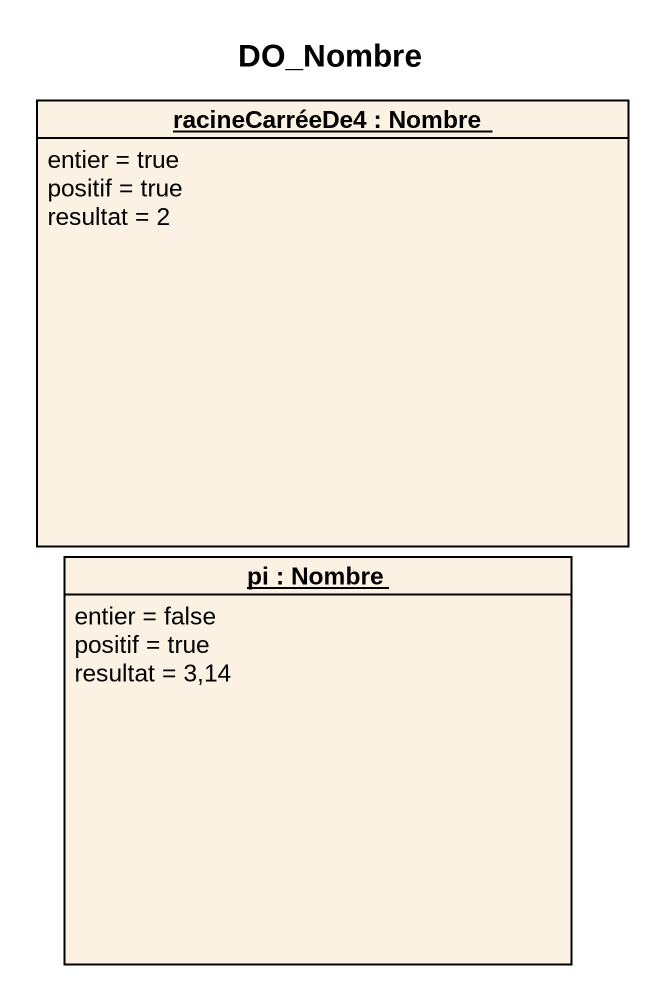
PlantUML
@startuml
title DO_Nombre
hide circle
hide empty members
object "racineCarréeDe4 : Nombre" as racineCarréeDe4 {
  entier = true
  positif = true
  resultat = 2
}
object "pi : Nombre" as pi {
  entier = false
  positif = true
  resultat = 3,14
}
@enduml
